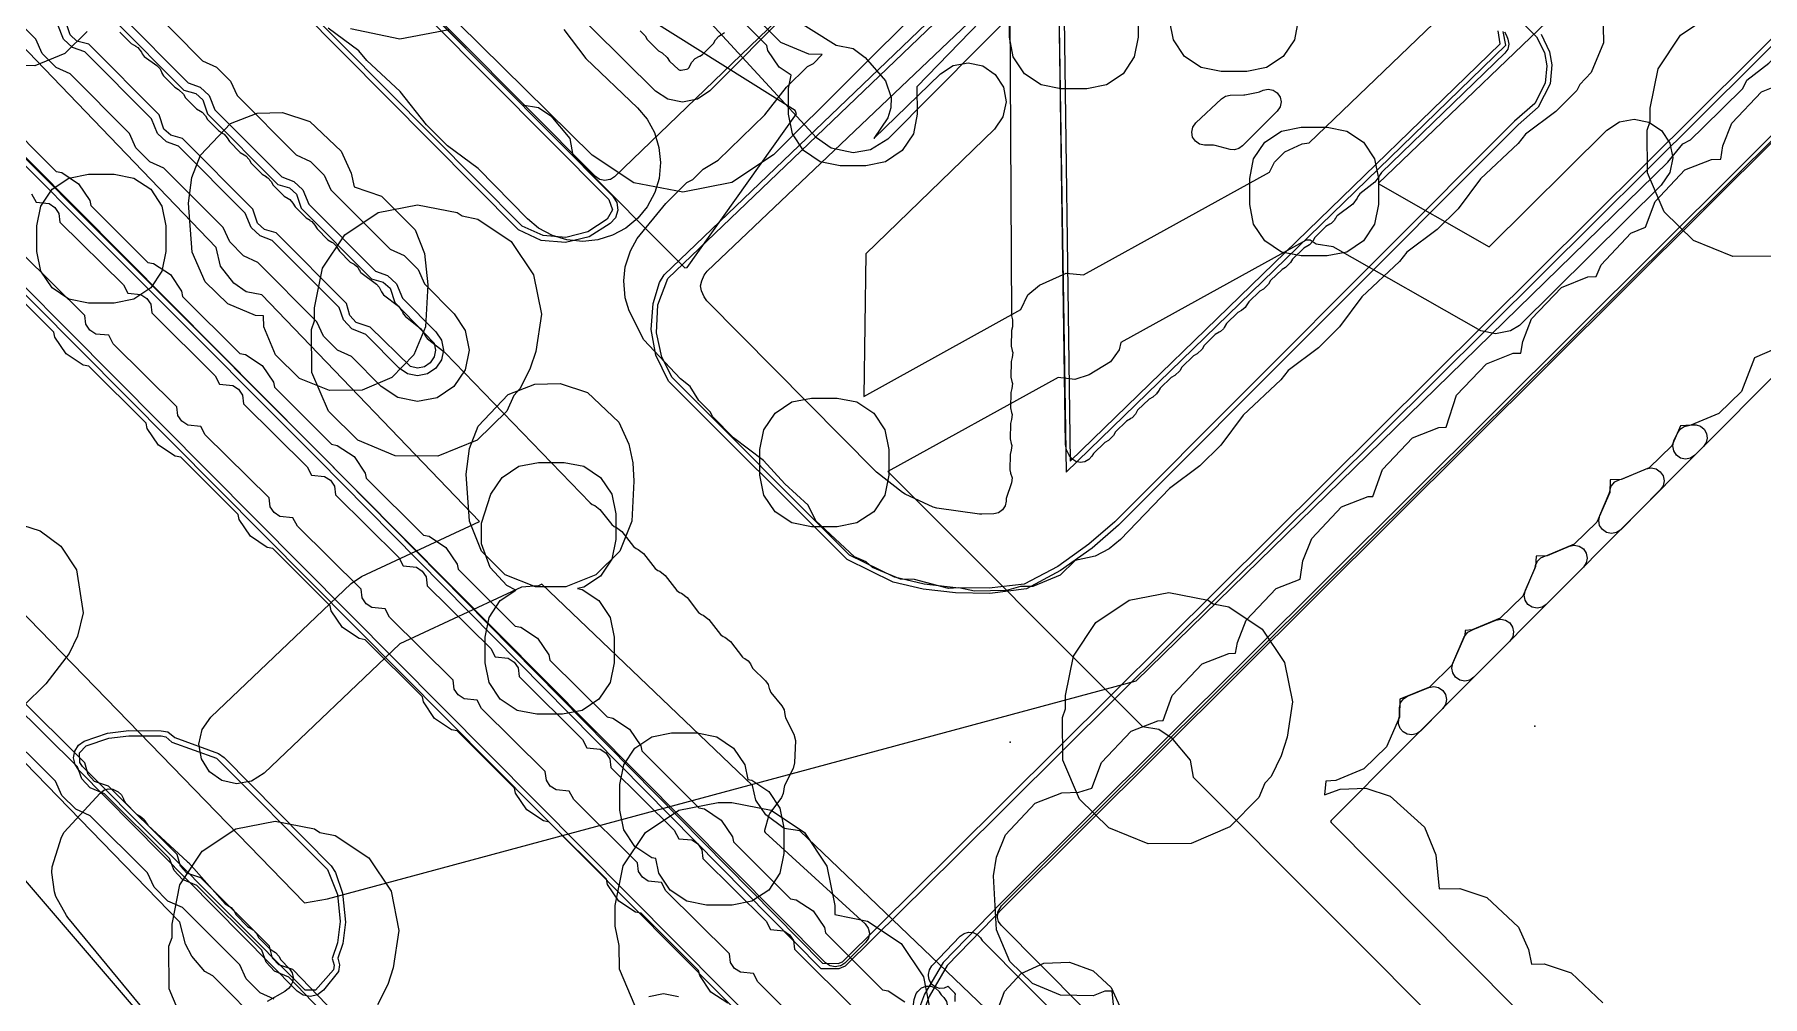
# Model space of a CAD drawing. Header units: metres. Extents: x -2677 to -840, y 169 to 1487.
# Drawn here: x -2381.2 to -2314.2, y 375.9 to 413.3 of the extents above; entities that cross this region are included whole.
import ezdxf

# ---------------------------------------------------------------- set-up
doc = ezdxf.new("R2010")
doc.units = ezdxf.units.M
for name, color, linetype in [('AI_GREENING_ALLOWED_ZONE', 4, 'Continuous'), ('AI_GREENING_EXCLUSIONS', 1, 'Continuous'), ('AI_GREENING_LAWN', 82, 'Continuous'), ('AI_GREENING_REJECTED', 6, 'Continuous')]:
    doc.layers.add(name, color=color, linetype=linetype)

msp = doc.modelspace()

# ---------------------------------------------------------------- linework, layer by layer
at = {"layer": 'AI_GREENING_ALLOWED_ZONE'}
for points in [[(-2335.808, 408.958), (-2336.001, 408.997), (-2336.165, 409.108), (-2336.272, 409.274), (-2336.307, 409.468), (-2336.264, 409.661), (-2336.15, 409.822), (-2335.151, 410.761), (-2334.998, 410.859), (-2334.821, 410.896), (-2334.286, 410.91), (-2334.243, 410.914), (-2333.724, 411.019), (-2333.677, 411.034), (-2333.534, 411.094), (-2333.342, 411.132), (-2333.151, 411.095), (-2332.988, 410.987), (-2332.879, 410.825), (-2332.841, 410.634), (-2332.878, 410.442), (-2332.986, 410.28), (-2334.333, 408.927), (-2334.475, 408.827), (-2334.643, 408.781), (-2334.816, 408.796), (-2335.396, 408.95), (-2335.46, 408.958), (-2335.808, 408.958)], [(-2316.782, 396.922), (-2316.945, 396.813), (-2317.138, 396.775), (-2317.331, 396.814), (-2317.494, 396.925), (-2317.601, 397.09), (-2317.636, 397.284), (-2317.594, 397.476), (-2317.458, 397.784), (-2317.354, 397.937), (-2317.201, 398.041), (-2317.021, 398.082), (-2316.979, 398.084), (-2316.91, 398.099), (-2316.727, 398.106), (-2316.555, 398.046), (-2316.415, 397.929), (-2316.327, 397.768), (-2316.302, 397.587), (-2316.344, 397.41), (-2316.447, 397.259), (-2316.782, 396.922)], [(-2320.067, 395.569), (-2320.028, 395.72), (-2319.888, 395.888), (-2319.69, 395.98), (-2319.594, 396.002), (-2318.67, 396.388), (-2318.479, 396.427), (-2318.287, 396.389), (-2318.125, 396.281), (-2318.016, 396.12), (-2317.977, 395.928), (-2318.015, 395.737), (-2318.123, 395.574), (-2319.658, 394.031), (-2319.821, 393.921), (-2320.014, 393.883), (-2320.206, 393.922), (-2320.369, 394.033), (-2320.476, 394.197), (-2320.512, 394.39), (-2320.471, 394.582), (-2320.102, 395.434), (-2320.072, 395.57), (-2320.067, 395.569)], [(-2322.546, 391.127), (-2322.709, 391.018), (-2322.902, 390.98), (-2323.094, 391.019), (-2323.257, 391.129), (-2323.365, 391.293), (-2323.401, 391.486), (-2323.359, 391.678), (-2322.98, 392.555), (-2322.96, 392.641), (-2322.885, 392.812), (-2322.753, 392.944), (-2322.581, 393.018), (-2322.501, 393.036), (-2321.651, 393.391), (-2321.46, 393.43), (-2321.268, 393.393), (-2321.106, 393.285), (-2320.997, 393.123), (-2320.958, 392.931), (-2320.996, 392.74), (-2321.103, 392.577), (-2322.546, 391.127)], [(-2325.356, 388.302), (-2325.519, 388.193), (-2325.712, 388.155), (-2325.904, 388.194), (-2326.067, 388.304), (-2326.174, 388.469), (-2326.21, 388.662), (-2326.169, 388.854), (-2325.731, 389.866), (-2325.592, 390.051), (-2325.385, 390.154), (-2325.381, 390.155), (-2324.506, 390.521), (-2324.315, 390.56), (-2324.123, 390.522), (-2323.96, 390.414), (-2323.852, 390.253), (-2323.813, 390.061), (-2323.85, 389.87), (-2323.958, 389.707), (-2325.356, 388.302)], [(-2327.432, 386.215), (-2327.583, 386.111), (-2327.76, 386.068), (-2327.942, 386.092), (-2328.102, 386.18), (-2328.221, 386.319), (-2328.281, 386.492), (-2328.275, 386.675), (-2328.248, 386.799), (-2328.24, 387.119), (-2328.199, 387.307), (-2328.089, 387.465), (-2327.928, 387.57), (-2327.106, 387.904), (-2326.915, 387.94), (-2326.725, 387.902), (-2326.564, 387.793), (-2326.456, 387.631), (-2326.418, 387.44), (-2326.456, 387.25), (-2326.564, 387.088), (-2327.432, 386.215)]]:
    msp.add_lwpolyline(points, close=True, dxfattribs=at)
at = {"layer": 'AI_GREENING_EXCLUSIONS'}
for points in [[(-2390.518, 417.128), (-2370.237, 396.8), (-2350.706, 376.994), (-2349.992, 376.995), (-2349.743, 377.1), (-2345.473, 381.324), (-2227.582, 498.511)], [(-2390.376, 417.269), (-2370.095, 396.941), (-2350.635, 377.207), (-2350.025, 377.193), (-2349.865, 377.26), (-2345.613, 381.466), (-2227.723, 498.653)], [(-2367.898, 416.163), (-2358.784, 406.988), (-2358.622, 406.732), (-2358.584, 406.431), (-2358.676, 406.143), (-2358.882, 405.92), (-2359.694, 405.402), (-2360.609, 405.18), (-2361.55, 405.262), (-2362.437, 405.677), (-2428.861, 472.601)], [(-2368.18, 416.163), (-2358.926, 406.847), (-2358.783, 406.45), (-2358.996, 406.084), (-2359.749, 405.594), (-2360.599, 405.38), (-2361.476, 405.448), (-2362.295, 405.818), (-2428.72, 472.743)], [(-2255.872, 467.06), (-2279.541, 443.846), (-2274.304, 438.977), (-2274.143, 438.618), (-2274.293, 438.254), (-2275.226, 437.335), (-2275.386, 437.229), (-2275.762, 437.227), (-2280.946, 442.153), (-2286.442, 436.597), (-2343.708, 379.553), (-2345.954, 377.237), (-2346.684, 375.998), (-2346.913, 375.375), (-2347.017, 374.538), (-2346.981, 373.447), (-2277.101, 302.967), (-2276.8, 302.833), (-2266.928, 293.094), (-2265.708, 294.089), (-2265.549, 294.177), (-2265.191, 294.16), (-2262.147, 291.2)], [(-2255.872, 466.78), (-2279.253, 443.846), (-2274.168, 439.124), (-2274.004, 438.895), (-2273.943, 438.621), (-2273.996, 438.345), (-2274.152, 438.111), (-2275.309, 437.045), (-2275.572, 436.992), (-2275.836, 437.041), (-2280.942, 441.872), (-2286.301, 436.455), (-2343.566, 379.412), (-2345.793, 377.115), (-2346.502, 375.912), (-2346.717, 375.328), (-2346.817, 374.527), (-2346.785, 373.534), (-2276.997, 303.146), (-2276.66, 302.975), (-2266.916, 293.363), (-2265.611, 294.367), (-2265.111, 294.343), (-2262.147, 291.482)], [(-2261.558, 285.669), (-2262.769, 285.7), (-2263.831, 285.912), (-2264.765, 286.236), (-2265.563, 286.633), (-2266.382, 287.18), (-2267.153, 287.864), (-2334.721, 355.817), (-2349.19, 370.53), (-2441.811, 463.835)], [(-2261.585, 285.867), (-2262.731, 285.896), (-2263.766, 286.101), (-2264.676, 286.415), (-2265.474, 286.812), (-2266.27, 287.346), (-2267.011, 288.004), (-2334.58, 355.958), (-2349.047, 370.67), (-2441.671, 463.977)], [(-2403.425, 413.376), (-2402.828, 412.597), (-2370.737, 379.553), (-2369.854, 379.703), (-2338.465, 388.165), (-2317.829, 408.3), (-2317.245, 409.013), (-2316.947, 409.161), (-2316.452, 409.643), (-2314.921, 411.157), (-2314.758, 411.481), (-2313.909, 412.135), (-2294.305, 431.369)], [(-2403.425, 413.376), (-2402.828, 412.597), (-2370.737, 379.553), (-2369.854, 379.703), (-2338.465, 388.165), (-2317.829, 408.3), (-2317.245, 409.013), (-2316.947, 409.161), (-2316.452, 409.643), (-2314.921, 411.157), (-2314.758, 411.481), (-2313.909, 412.135), (-2294.305, 431.369)], [(-2322.747, 413.263), (-2322.421, 412.584), (-2322.329, 412.071), (-2322.395, 411.336), (-2322.858, 410.428), (-2323.638, 409.742), (-2339.144, 394.201), (-2340.175, 393.313), (-2341.394, 392.442), (-2342.726, 391.739), (-2344.147, 391.56), (-2345.48, 391.575), (-2346.73, 391.727), (-2347.889, 391.992), (-2349.676, 392.868), (-2356.608, 399.803), (-2356.608, 399.803), (-2357.11, 400.806), (-2357.288, 401.803), (-2357.214, 402.815), (-2356.96, 403.63), (-2356.776, 403.927), (-2334.895, 424.907)], [(-2323.516, 413.763), (-2322.923, 413.168), (-2322.618, 412.549), (-2322.526, 412.035), (-2322.594, 411.363), (-2322.991, 410.577), (-2323.778, 409.887), (-2339.286, 394.342), (-2340.306, 393.465), (-2341.504, 392.609), (-2342.813, 391.919), (-2344.166, 391.759), (-2345.457, 391.774), (-2346.686, 391.922), (-2347.844, 392.187), (-2349.586, 393.046), (-2356.466, 399.943), (-2356.466, 399.943), (-2356.874, 400.726), (-2357.079, 401.669), (-2357.023, 402.756), (-2356.638, 403.783), (-2334.757, 424.762)], [(-2345.539, 420.587), (-2355.011, 411.066), (-2355.495, 410.743), (-2356.065, 410.629), (-2356.635, 410.74), (-2357.121, 411.06), (-2364.528, 418.401)], [(-2371.626, 419.884), (-2362.288, 410.52), (-2361.661, 410.416), (-2361.175, 410.09), (-2360.444, 409.219), (-2360.329, 408.557), (-2355.977, 404.193), (-2355.896, 404.213), (-2351.644, 410.179), (-2351.698, 410.297), (-2359.155, 414.984)], [(-2357.415, 417.434), (-2350.102, 412.836), (-2349.449, 412.708), (-2348.978, 412.361), (-2348.187, 411.455), (-2347.966, 410.813), (-2347.98, 410.409), (-2348.101, 410.022), (-2348.645, 409.217), (-2346.057, 411.733), (-2345.566, 412.051), (-2344.99, 412.158), (-2344.418, 412.035), (-2343.936, 411.703), (-2343.618, 411.212), (-2343.512, 410.637), (-2343.634, 410.064), (-2343.966, 409.582), (-2348.952, 404.734), (-2349.029, 399.206), (-2342.935, 402.578), (-2342.662, 403.151), (-2342.215, 403.529), (-2341.176, 403.992), (-2340.508, 403.92), (-2333.291, 407.913), (-2333.098, 408.293), (-2332.693, 408.699), (-2332.018, 409.015), (-2331.754, 409.048), (-2322.742, 417.702)], [(-2341.504, 416.855), (-2341.174, 396.259), (-2324.12, 412.836), (-2324.221, 413.371)], [(-2341.302, 416.766), (-2341.029, 396.687), (-2324.342, 412.897), (-2324.42, 413.396)], [(-2340.917, 416.443), (-2348.102, 409.19), (-2348.768, 408.783), (-2349.449, 408.66), (-2350.298, 408.845), (-2350.866, 409.239), (-2355.583, 414.35)], [(-2376.994, 414.545), (-2374.699, 412.236), (-2374.152, 411.987), (-2373.612, 411.447), (-2373.357, 410.887), (-2371.061, 408.578), (-2370.514, 408.329), (-2369.974, 407.788), (-2369.719, 407.228), (-2367.423, 404.919), (-2366.877, 404.67), (-2366.336, 404.13), (-2366.082, 403.57), (-2364.934, 402.416), (-2364.503, 401.765), (-2364.353, 401), (-2364.507, 400.235), (-2364.943, 399.587), (-2365.593, 399.155), (-2366.358, 399.005), (-2367.123, 399.16), (-2367.771, 399.595), (-2368.92, 400.751), (-2369.466, 401), (-2370.007, 401.54), (-2370.261, 402.1), (-2372.557, 404.409), (-2373.104, 404.658), (-2373.644, 405.199), (-2373.899, 405.759), (-2376.195, 408.068), (-2376.742, 408.317), (-2377.282, 408.857), (-2377.536, 409.417), (-2379.833, 411.728), (-2380.379, 411.976), (-2380.919, 412.517), (-2381.174, 413.078), (-2383.469, 415.389)], [(-2342.845, 415.489), (-2346.97, 411.216), (-2346.958, 410.16), (-2347.111, 409.395), (-2347.544, 408.746), (-2348.193, 408.312), (-2348.958, 408.16), (-2349.958, 408.16), (-2350.724, 408.312), (-2351.373, 408.746), (-2351.806, 409.395), (-2351.958, 410.16), (-2351.958, 411.16), (-2351.857, 411.672), (-2352.324, 411.984), (-2352.757, 412.633), (-2352.797, 412.832), (-2354.892, 414.942)], [(-2320.675, 415.528), (-2329.071, 407.466), (-2324.758, 405.005), (-2320.198, 409.536), (-2319.71, 409.859), (-2319.136, 409.972), (-2318.562, 409.856), (-2318.077, 409.529), (-2317.753, 409.041), (-2317.641, 408.467), (-2317.757, 407.893), (-2318.084, 407.407), (-2323.591, 401.952), (-2323.941, 401.749), (-2324.515, 401.637), (-2325.089, 401.753), (-2330.821, 405.011), (-2331.479, 405.111), (-2331.711, 405.268), (-2331.87, 405.271), (-2339.054, 401.296), (-2339.121, 401.015), (-2339.464, 400.541), (-2340.283, 400.037), (-2340.841, 399.859), (-2341.496, 399.945), (-2348.097, 396.293), (-2338.212, 386.39), (-2337.585, 386.285), (-2337.099, 385.96), (-2336.368, 385.089), (-2336.252, 384.426), (-2325.896, 374.05)], [(-2344.311, 375.446), (-2351.514, 382.336), (-2352.124, 382.43), (-2352.841, 382.958), (-2353.23, 383.526), (-2353.357, 384.098), (-2361.534, 391.92), (-2361.659, 391.849), (-2362.323, 391.803), (-2367.037, 389.597), (-2372.309, 384.583), (-2372.804, 384.271), (-2373.38, 384.171), (-2373.951, 384.299), (-2374.43, 384.637), (-2374.743, 385.131), (-2374.842, 385.708), (-2374.714, 386.279), (-2374.377, 386.757), (-2368.928, 391.939), (-2368.53, 392.211), (-2363.949, 394.354), (-2372.401, 403.145), (-2373.006, 403.264), (-2373.487, 403.599), (-2374.006, 404.267), (-2374.169, 404.983), (-2383.697, 414.895)], [(-2346.648, 414.45), (-2352.542, 408.585), (-2354.155, 407.51), (-2356.055, 407.129), (-2357.958, 407.499), (-2359.576, 408.566), (-2364.766, 413.675)], [(-2377.854, 413.989), (-2375.262, 411.382), (-2374.79, 411.212), (-2374.441, 410.888), (-2374.217, 410.331), (-2371.624, 407.724), (-2371.153, 407.553), (-2370.803, 407.229), (-2370.579, 406.672), (-2367.987, 404.065), (-2367.515, 403.894), (-2367.166, 403.571), (-2366.941, 403.013), (-2365.643, 401.711), (-2365.428, 401.385), (-2365.353, 401.003), (-2365.43, 400.62), (-2365.648, 400.296), (-2365.973, 400.08), (-2366.356, 400.005), (-2366.738, 400.083), (-2367.062, 400.3), (-2368.356, 401.605), (-2368.907, 401.829), (-2369.231, 402.178), (-2369.402, 402.656), (-2371.994, 405.263), (-2372.465, 405.434), (-2372.815, 405.758), (-2373.039, 406.315), (-2375.632, 408.922), (-2376.103, 409.093), (-2376.453, 409.416), (-2376.677, 409.974), (-2379.269, 412.581), (-2379.74, 412.752), (-2380.09, 413.076), (-2380.314, 413.634)], [(-2378.148, 413.832), (-2375.42, 411.088), (-2374.958, 410.963), (-2374.69, 410.72), (-2374.511, 410.174), (-2371.782, 407.43), (-2371.32, 407.304), (-2371.052, 407.062), (-2370.873, 406.515), (-2368.145, 403.771), (-2367.683, 403.646), (-2367.414, 403.403), (-2367.235, 402.856), (-2365.705, 401.271), (-2365.653, 401.003), (-2365.707, 400.736), (-2365.859, 400.509), (-2366.087, 400.358), (-2366.355, 400.305), (-2366.622, 400.36), (-2368.198, 401.899), (-2368.74, 402.078), (-2368.982, 402.346), (-2369.108, 402.813), (-2371.836, 405.557), (-2372.298, 405.683), (-2372.566, 405.925), (-2372.745, 406.472), (-2375.474, 409.216), (-2375.935, 409.341), (-2376.204, 409.584), (-2376.383, 410.131), (-2379.111, 412.875), (-2379.573, 413.001), (-2379.841, 413.243), (-2380.02, 413.79)], [(-2320.346, 414.181), (-2320.332, 412.925), (-2320.799, 411.774), (-2321.243, 411.312), (-2321.362, 411.076), (-2322.172, 410.266), (-2323.35, 409.39), (-2323.644, 409.026), (-2325.094, 407.652), (-2325.967, 406.489), (-2326.777, 405.679), (-2327.955, 404.803), (-2328.249, 404.439), (-2329.7, 403.065), (-2330.572, 401.902), (-2331.383, 401.092), (-2332.561, 400.216), (-2332.855, 399.852), (-2334.305, 398.478), (-2335.177, 397.315), (-2335.988, 396.505), (-2337.166, 395.629), (-2339.075, 393.655), (-2339.515, 393.293), (-2340.05, 393.007), (-2340.832, 392.836), (-2341.413, 392.267), (-2342.473, 391.83), (-2342.955, 391.826), (-2343.494, 391.674), (-2344.738, 391.646), (-2345.343, 391.77), (-2345.744, 391.749), (-2347.063, 392.095), (-2347.609, 392.108), (-2348.692, 392.562), (-2348.937, 392.789), (-2349.389, 392.977), (-2350.898, 394.372), (-2351.192, 394.979), (-2352.098, 395.815), (-2352.924, 396.722), (-2354.087, 397.599), (-2354.897, 398.409), (-2355.002, 398.611), (-2355.432, 399.041), (-2355.773, 399.59), (-2356.144, 399.888), (-2357.568, 401.395), (-2358.144, 402.525), (-2358.144, 402.525), (-2358.293, 403.036), (-2358.352, 403.69), (-2358.29, 404.238), (-2358.095, 404.853), (-2357.828, 405.335), (-2356.716, 406.696), (-2355.905, 407.507), (-2355.671, 407.625), (-2355.264, 408.032), (-2354.686, 408.381), (-2352.872, 410.133), (-2352.032, 411.203), (-2351.221, 412.013), (-2350.987, 412.132), (-2350.647, 412.471), (-2351.173, 412.491), (-2352.256, 412.944), (-2353.2, 413.887)], [(-2338.383, 414.147), (-2338.383, 413.147), (-2338.535, 412.382), (-2338.969, 411.733), (-2339.617, 411.299), (-2340.383, 411.147), (-2341.383, 411.147), (-2342.148, 411.299), (-2342.797, 411.733), (-2343.231, 412.382), (-2343.383, 413.147), (-2343.383, 414.147)], [(-2312.18, 413.837), (-2310.883, 412.97), (-2310.016, 411.672), (-2309.711, 410.141), (-2309.918, 408.771), (-2310.145, 408.046), (-2310.537, 407.256), (-2310.786, 406.988), (-2311.015, 406.439), (-2312.139, 405.295), (-2313.647, 404.648), (-2315.308, 404.632), (-2316.83, 405.252), (-2317.974, 406.376), (-2318.621, 407.884), (-2318.637, 409.545), (-2318.513, 409.881), (-2318.513, 410.394), (-2318.209, 411.925), (-2317.342, 413.223), (-2316.044, 414.09)], [(-2379.172, 413.366), (-2380.049, 412.511), (-2381.214, 412.041), (-2382.483, 412.058), (-2383.634, 412.556), (-2384.444, 413.366)], [(-2360.679, 413.454), (-2359.817, 412.317), (-2357.82, 410.413), (-2357.447, 409.968), (-2357.163, 409.444), (-2356.985, 408.872), (-2356.923, 408.287), (-2356.982, 407.669), (-2357.147, 407.119), (-2357.439, 406.57), (-2357.799, 406.128), (-2358.27, 405.739), (-2358.785, 405.461), (-2359.354, 405.285), (-2359.945, 405.223), (-2360.557, 405.282), (-2361.114, 405.45), (-2361.656, 405.739), (-2362.091, 406.094), (-2364.002, 408.053), (-2365.197, 408.936), (-2366.008, 409.746), (-2367.027, 411.039), (-2368.325, 412.247), (-2368.628, 412.62), (-2369.824, 413.502)], [(-2365.123, 413.44), (-2367.043, 413.076), (-2368.955, 413.475)], [(-2339.259, 374.679), (-2339.391, 376.116), (-2339.679, 376.116), (-2340.137, 375.942), (-2341.406, 375.959), (-2342.49, 376.412), (-2343.367, 377.267), (-2343.882, 378.499), (-2343.997, 380.589), (-2343.88, 381.316), (-2343.541, 382.191), (-2342.381, 383.413), (-2341.351, 383.82), (-2340.695, 383.838), (-2340.178, 383.997), (-2339.813, 384.988), (-2338.653, 386.21), (-2337.623, 386.617), (-2337.623, 386.617), (-2337.422, 386.623), (-2337.061, 387.597), (-2335.901, 388.819), (-2334.871, 389.226), (-2334.607, 389.233), (-2334.532, 389.649), (-2334.193, 390.524), (-2333.033, 391.746), (-2332.105, 392.115), (-2331.991, 392.817), (-2331.652, 393.692), (-2330.491, 394.914), (-2329.462, 395.321), (-2329.282, 395.326), (-2328.906, 396.371), (-2327.745, 397.593), (-2326.715, 398), (-2326.436, 398.007), (-2326.028, 399.251), (-2324.867, 400.472), (-2323.837, 400.88), (-2323.54, 400.888), (-2323.46, 401.341), (-2323.121, 402.217), (-2321.96, 403.438), (-2320.93, 403.846), (-2320.611, 403.854), (-2320.421, 404.318), (-2319.26, 405.54), (-2318.69, 405.774), (-2318.323, 406.774), (-2317.163, 407.996), (-2316.133, 408.403), (-2315.778, 408.413), (-2315.689, 408.936), (-2315.35, 409.811), (-2314.189, 411.033), (-2313.159, 411.44)], [(-2372.269, 374.671), (-2374.294, 376.713), (-2374.615, 376.881), (-2375.115, 377.481), (-2375.362, 377.937), (-2375.58, 378.799), (-2405.656, 409.767)], [(-2372.269, 374.671), (-2374.294, 376.713), (-2374.615, 376.881), (-2375.115, 377.481), (-2375.362, 377.937), (-2375.58, 378.799), (-2405.656, 409.767)], [(-2382.598, 410.144), (-2380.384, 407.934), (-2380.163, 407.891), (-2379.512, 407.461), (-2379.075, 406.814), (-2379.034, 406.615), (-2376.82, 404.405), (-2376.599, 404.363), (-2375.948, 403.932), (-2375.511, 403.285), (-2375.471, 403.087), (-2373.256, 400.877), (-2373.035, 400.834), (-2372.384, 400.403), (-2371.947, 399.757), (-2371.907, 399.558), (-2369.693, 397.348), (-2369.471, 397.305), (-2368.82, 396.875), (-2368.384, 396.228), (-2368.343, 396.029), (-2366.129, 393.819), (-2365.908, 393.776), (-2365.257, 393.346), (-2364.82, 392.699), (-2364.779, 392.5), (-2362.565, 390.29), (-2362.344, 390.247), (-2361.693, 389.817), (-2361.256, 389.17), (-2361.216, 388.971), (-2359.001, 386.761), (-2358.78, 386.719), (-2358.129, 386.288), (-2357.693, 385.642), (-2357.652, 385.443), (-2355.438, 383.233), (-2355.217, 383.19), (-2354.566, 382.759), (-2354.129, 382.113), (-2354.088, 381.914), (-2351.874, 379.704), (-2351.653, 379.661), (-2351.002, 379.231), (-2350.565, 378.584), (-2350.525, 378.385), (-2348.31, 376.175), (-2348.089, 376.132), (-2347.438, 375.702)], [(-2381.334, 407.063), (-2381.161, 406.739), (-2380.654, 406.688), (-2380.426, 406.537), (-2380.273, 406.311), (-2380.233, 405.972), (-2377.77, 403.534), (-2377.597, 403.21), (-2377.09, 403.159), (-2376.863, 403.008), (-2376.71, 402.782), (-2376.669, 402.444), (-2374.207, 400.006), (-2374.034, 399.681), (-2373.527, 399.63), (-2373.299, 399.48), (-2373.146, 399.253), (-2373.105, 398.915), (-2370.643, 396.477), (-2370.47, 396.152), (-2369.963, 396.101), (-2369.735, 395.951), (-2369.582, 395.725), (-2369.541, 395.386), (-2367.079, 392.948), (-2366.906, 392.623), (-2366.399, 392.573), (-2366.171, 392.422), (-2366.019, 392.196), (-2365.978, 391.857), (-2363.515, 389.419), (-2363.343, 389.095), (-2362.836, 389.044), (-2362.608, 388.893), (-2362.455, 388.667), (-2362.414, 388.329), (-2359.952, 385.89), (-2359.779, 385.566), (-2359.272, 385.515), (-2359.044, 385.365), (-2358.891, 385.138), (-2358.85, 384.8), (-2356.388, 382.362), (-2356.215, 382.037), (-2355.708, 381.986), (-2355.48, 381.836), (-2355.327, 381.609), (-2355.287, 381.271), (-2352.824, 378.833), (-2352.651, 378.508), (-2352.144, 378.458), (-2351.917, 378.307), (-2351.764, 378.081), (-2351.723, 377.742), (-2349.261, 375.304)], [(-2350.671, 374.027), (-2353.144, 376.475), (-2353.317, 376.8), (-2353.824, 376.851), (-2354.052, 377.001), (-2354.205, 377.228), (-2354.245, 377.566), (-2356.719, 380.015), (-2356.891, 380.339), (-2357.398, 380.39), (-2357.626, 380.541), (-2357.779, 380.767), (-2357.82, 381.106), (-2360.293, 383.554), (-2360.466, 383.879), (-2360.973, 383.93), (-2361.201, 384.08), (-2361.354, 384.307), (-2361.395, 384.645), (-2363.868, 387.094), (-2364.04, 387.418), (-2364.547, 387.469), (-2364.775, 387.62), (-2364.928, 387.846), (-2364.969, 388.185), (-2367.442, 390.634), (-2367.615, 390.958), (-2368.122, 391.009), (-2368.35, 391.159), (-2368.503, 391.386), (-2368.544, 391.724), (-2371.017, 394.173), (-2371.19, 394.497), (-2371.697, 394.548), (-2371.924, 394.699), (-2372.077, 394.925), (-2372.118, 395.264), (-2374.591, 397.713), (-2374.764, 398.037), (-2375.271, 398.088), (-2375.499, 398.238), (-2375.652, 398.465), (-2375.693, 398.803), (-2378.166, 401.252), (-2378.339, 401.577), (-2378.846, 401.627), (-2379.074, 401.778), (-2379.226, 402.004), (-2379.267, 402.343), (-2381.74, 404.792)], [(-2354.315, 375.647), (-2354.966, 376.078), (-2355.403, 376.724), (-2355.444, 376.923), (-2357.669, 379.144), (-2357.89, 379.187), (-2358.541, 379.617), (-2358.978, 380.264), (-2359.018, 380.463), (-2361.243, 382.683), (-2361.464, 382.726), (-2362.115, 383.157), (-2362.552, 383.803), (-2362.593, 384.002), (-2364.818, 386.223), (-2365.039, 386.266), (-2365.69, 386.696), (-2366.127, 387.343), (-2366.167, 387.542), (-2368.392, 389.762), (-2368.614, 389.805), (-2369.265, 390.236), (-2369.701, 390.882), (-2369.742, 391.081), (-2371.967, 393.302), (-2372.188, 393.345), (-2372.839, 393.775), (-2373.276, 394.422), (-2373.316, 394.621), (-2375.542, 396.841), (-2375.763, 396.884), (-2376.414, 397.315), (-2376.85, 397.961), (-2376.891, 398.16), (-2379.116, 400.381), (-2379.337, 400.424), (-2379.988, 400.854), (-2380.425, 401.501), (-2380.466, 401.7), (-2382.691, 403.92)], [(-2313.688, 401.04), (-2314.46, 400.7), (-2314.974, 399.394), (-2315.852, 398.539), (-2316.935, 398.086), (-2317.333, 398.069), (-2317.675, 397.293), (-2318.552, 396.438), (-2319.635, 395.984), (-2320.067, 395.968), (-2320.083, 395.477), (-2320.582, 394.327), (-2321.459, 393.472), (-2322.542, 393.018), (-2322.945, 393.002), (-2322.961, 392.597), (-2323.46, 391.447), (-2324.337, 390.592), (-2325.42, 390.139), (-2325.691, 390.122), (-2325.708, 389.919), (-2326.206, 388.769), (-2327.083, 387.913), (-2328.232, 387.447), (-2328.249, 386.751), (-2328.747, 385.6), (-2329.624, 384.745), (-2330.708, 384.292), (-2331.1, 384.275), (-2331.153, 383.737), (-2330.546, 383.965), (-2329.552, 383.992), (-2328.603, 383.692), (-2327.278, 382.481), (-2326.831, 381.406), (-2326.703, 380.086), (-2325.902, 380.108), (-2324.852, 379.756), (-2323.628, 378.597), (-2323.242, 377.741), (-2323.115, 377.168), (-2322.629, 377.181), (-2321.579, 376.829), (-2320.355, 375.67)], [(-2383.037, 394.633), (-2380.996, 393.987), (-2380.196, 393.395), (-2379.586, 392.472), (-2379.334, 390.805), (-2379.558, 389.894), (-2379.878, 389.231), (-2380.775, 388.053), (-2381.652, 387.198)], [(-2368.593, 374.259), (-2371.193, 376.958), (-2371.734, 377.137), (-2371.977, 377.405), (-2372.102, 377.867), (-2374.767, 380.517), (-2375.314, 380.696), (-2375.557, 380.965), (-2375.682, 381.427), (-2378.347, 384.077), (-2378.894, 384.256), (-2379.136, 384.524), (-2379.262, 384.986), (-2381.927, 387.636)], [(-2368.887, 374.105), (-2371.352, 376.664), (-2371.902, 376.888), (-2372.226, 377.238), (-2372.397, 377.709), (-2374.924, 380.223), (-2375.482, 380.448), (-2375.805, 380.797), (-2375.976, 381.269), (-2378.504, 383.783), (-2379.061, 384.007), (-2379.385, 384.357), (-2379.556, 384.828), (-2382.083, 387.342)], [(-2371.921, 375.813), (-2372.461, 376.059), (-2373.001, 376.599), (-2373.25, 377.146), (-2375.481, 379.364), (-2376.041, 379.618), (-2376.581, 380.159), (-2376.83, 380.705), (-2379.06, 382.923), (-2379.62, 383.178), (-2380.161, 383.718), (-2380.41, 384.265), (-2382.64, 386.483)], [(-2314.204, 301.5), (-2354.171, 348.51), (-2372.968, 370.391), (-2373.122, 370.665), (-2373.592, 371.118), (-2373.728, 371.359), (-2373.945, 371.529), (-2385.09, 384.503)], [(-2357.912, 375.531), (-2358.516, 376.976), (-2358.532, 377.896), (-2358.681, 378.646), (-2358.681, 379.448), (-2358.377, 380.979), (-2358.377, 380.979), (-2357.509, 382.276), (-2356.212, 383.144), (-2354.681, 383.448), (-2354.159, 383.443), (-2352.628, 383.139), (-2351.331, 382.271), (-2350.463, 380.974), (-2350.159, 379.443), (-2350.159, 379.09), (-2348.887, 378.838), (-2347.59, 377.97), (-2346.722, 376.673), (-2346.418, 375.142)], [(-2375.385, 374.765), (-2375.989, 376.21), (-2376.005, 377.871), (-2375.881, 378.207), (-2375.881, 378.72), (-2375.577, 380.251), (-2374.709, 381.548), (-2373.412, 382.416), (-2371.881, 382.72), (-2370.35, 382.416), (-2370.151, 382.282), (-2370.151, 382.282), (-2369.548, 382.163), (-2368.251, 381.295), (-2367.383, 379.998), (-2367.079, 378.467), (-2367.3, 377.026), (-2367.512, 376.371), (-2367.905, 375.581)], [(-2357.376, 375.911), (-2356.802, 376.025), (-2356.228, 375.911)]]:
    msp.add_lwpolyline(points, dxfattribs=at)
for points in [[(-2333.406, 411.968), (-2334.171, 411.816), (-2335.171, 411.816), (-2335.936, 411.968), (-2336.585, 412.401), (-2337.019, 413.05), (-2337.171, 413.816), (-2337.171, 414.816), (-2337.019, 415.581), (-2336.585, 416.23), (-2335.936, 416.663), (-2335.171, 416.816), (-2334.171, 416.816), (-2333.406, 416.663), (-2332.757, 416.23), (-2332.323, 415.581), (-2332.171, 414.816), (-2332.171, 413.816), (-2332.323, 413.05), (-2332.757, 412.401), (-2333.406, 411.968)], [(-2368.929, 407.865), (-2368.81, 407.334), (-2367.758, 406.982), (-2366.448, 405.677), (-2366.087, 404.748), (-2365.954, 403.531), (-2366.048, 401.905), (-2366.501, 400.821), (-2367.356, 399.944), (-2368.507, 399.446), (-2369.776, 399.429), (-2370.941, 399.899), (-2371.863, 400.821), (-2372.316, 401.905), (-2372.333, 402.327), (-2372.638, 402.344), (-2373.722, 402.797), (-2374.599, 403.652), (-2375.097, 404.803), (-2375.242, 406.703), (-2375.112, 407.701), (-2374.773, 408.576), (-2373.613, 409.798), (-2372.583, 410.205), (-2371.589, 410.232), (-2370.539, 409.88), (-2369.315, 408.721), (-2368.929, 407.865)], [(-2329.643, 405.244), (-2330.292, 404.81), (-2331.057, 404.658), (-2332.057, 404.658), (-2332.823, 404.81), (-2333.471, 405.244), (-2333.905, 405.893), (-2334.057, 406.658), (-2334.057, 407.658), (-2333.905, 408.423), (-2333.471, 409.072), (-2332.823, 409.506), (-2332.057, 409.658), (-2331.057, 409.658), (-2330.292, 409.506), (-2329.643, 409.072), (-2329.209, 408.423), (-2329.057, 407.658), (-2329.057, 406.658), (-2329.209, 405.893), (-2329.643, 405.244)], [(-2376.711, 403.417), (-2377.36, 402.983), (-2378.125, 402.831), (-2379.125, 402.831), (-2379.89, 402.983), (-2380.539, 403.417), (-2380.973, 404.066), (-2381.125, 404.831), (-2381.125, 405.831), (-2380.973, 406.596), (-2380.539, 407.245), (-2379.89, 407.679), (-2379.125, 407.831), (-2378.125, 407.831), (-2377.36, 407.679), (-2376.711, 407.245), (-2376.277, 406.596), (-2376.125, 405.831), (-2376.125, 404.831), (-2376.277, 404.066), (-2376.711, 403.417)], [(-2364.62, 406.209), (-2364.017, 406.089), (-2362.719, 405.222), (-2361.852, 403.924), (-2361.548, 402.393), (-2361.769, 400.952), (-2361.981, 400.298), (-2362.373, 399.508), (-2362.622, 399.24), (-2362.895, 398.628), (-2364.039, 397.505), (-2365.561, 396.885), (-2367.222, 396.9), (-2368.667, 397.505), (-2369.811, 398.628), (-2370.458, 400.136), (-2370.474, 401.797), (-2370.35, 402.133), (-2370.35, 402.646), (-2370.045, 404.177), (-2369.178, 405.475), (-2367.88, 406.342), (-2366.35, 406.646), (-2364.819, 406.342), (-2364.62, 406.209)], [(-2358.154, 397.345), (-2357.999, 396.626), (-2357.96, 395.909), (-2358.037, 394.364), (-2358.507, 393.199), (-2359.429, 392.277), (-2360.594, 391.807), (-2361.782, 391.807), (-2362.947, 392.277), (-2363.869, 393.199), (-2364.339, 394.364), (-2364.467, 396.183), (-2364.337, 397.181), (-2363.998, 398.056), (-2362.838, 399.278), (-2361.808, 399.685), (-2360.814, 399.712), (-2359.764, 399.36), (-2358.54, 398.201), (-2358.154, 397.345)], [(-2348.651, 394.728), (-2349.3, 394.294), (-2350.065, 394.142), (-2351.065, 394.142), (-2351.83, 394.294), (-2352.479, 394.728), (-2352.913, 395.377), (-2353.065, 396.142), (-2353.065, 397.142), (-2352.913, 397.907), (-2352.479, 398.556), (-2351.83, 398.99), (-2351.065, 399.142), (-2350.065, 399.142), (-2349.3, 398.99), (-2348.651, 398.556), (-2348.217, 397.907), (-2348.065, 397.142), (-2348.065, 396.142), (-2348.217, 395.377), (-2348.651, 394.728)], [(-2360.661, 396.646), (-2359.896, 396.494), (-2359.247, 396.06), (-2358.813, 395.411), (-2358.661, 394.646), (-2358.661, 393.646), (-2358.813, 392.881), (-2359.247, 392.232), (-2359.896, 391.798), (-2360.143, 391.747), (-2359.964, 391.712), (-2359.315, 391.278), (-2358.881, 390.629), (-2358.729, 389.864), (-2358.729, 388.864), (-2358.881, 388.099), (-2359.315, 387.45), (-2359.964, 387.016), (-2360.729, 386.864), (-2361.729, 386.864), (-2362.494, 387.016), (-2363.143, 387.45), (-2363.577, 388.099), (-2363.729, 388.864), (-2363.729, 389.864), (-2363.577, 390.629), (-2363.143, 391.278), (-2362.537, 391.684), (-2362.888, 391.871), (-2363.535, 392.57), (-2363.876, 393.487), (-2363.876, 394.279), (-2363.509, 395.411), (-2363.075, 396.06), (-2362.426, 396.494), (-2361.661, 396.646), (-2360.661, 396.646)], [(-2335.671, 391.292), (-2335.472, 391.158), (-2334.869, 391.039), (-2333.571, 390.171), (-2332.704, 388.874), (-2332.4, 387.343), (-2332.607, 385.972), (-2332.833, 385.247), (-2333.225, 384.457), (-2333.474, 384.19), (-2333.704, 383.641), (-2334.827, 382.497), (-2336.335, 381.85), (-2337.996, 381.834), (-2339.519, 382.454), (-2340.663, 383.577), (-2341.31, 385.086), (-2341.325, 386.747), (-2341.202, 387.083), (-2341.202, 387.596), (-2340.897, 389.127), (-2340.03, 390.424), (-2338.732, 391.292), (-2337.202, 391.596), (-2335.671, 391.292)], [(-2370.512, 375.917), (-2370.791, 375.967), (-2371.028, 376.124), (-2379.5, 384.692), (-2379.648, 384.914), (-2379.702, 385.176), (-2379.654, 385.438), (-2379.512, 385.664), (-2379.295, 385.82), (-2378.386, 386.133), (-2377.558, 386.231), (-2376.306, 386.228), (-2376.05, 386.179), (-2375.773, 385.962), (-2374.08, 385.344), (-2373.853, 385.191), (-2369.701, 380.988), (-2369.536, 380.721), (-2369.267, 379.928), (-2369.153, 378.794), (-2369.257, 377.974), (-2369.447, 377.404), (-2369.384, 377.138), (-2369.426, 376.879), (-2370.007, 376.152), (-2370.235, 375.982), (-2370.512, 375.917)], [(-2379.358, 384.833), (-2379.463, 384.991), (-2379.468, 385.366), (-2379.211, 385.638), (-2378.332, 385.941), (-2377.558, 386.031), (-2376.306, 386.028), (-2376.124, 385.993), (-2375.889, 385.789), (-2374.157, 385.16), (-2369.843, 380.847), (-2369.457, 379.864), (-2369.352, 378.819), (-2369.455, 377.999), (-2369.669, 377.381), (-2369.584, 377.133), (-2369.614, 376.948), (-2370.319, 376.163), (-2370.717, 376.153), (-2379.358, 384.833)], [(-2353.653, 384.908), (-2353.54, 384.34), (-2353.374, 384.307), (-2352.725, 383.873), (-2352.291, 383.224), (-2352.139, 382.459), (-2352.139, 381.459), (-2352.291, 380.693), (-2352.725, 380.045), (-2353.374, 379.611), (-2354.139, 379.459), (-2355.139, 379.459), (-2355.905, 379.611), (-2356.553, 380.045), (-2356.987, 380.693), (-2357.1, 381.262), (-2357.266, 381.295), (-2357.915, 381.729), (-2358.349, 382.378), (-2358.501, 383.143), (-2358.501, 384.143), (-2358.349, 384.908), (-2357.915, 385.557), (-2357.266, 385.991), (-2356.501, 386.143), (-2355.501, 386.143), (-2354.736, 385.991), (-2354.087, 385.557), (-2353.653, 384.908)], [(-2338.991, 374.39), (-2339.332, 373.473), (-2339.979, 372.774), (-2340.861, 372.365), (-2341.847, 372.326), (-2342.764, 372.667), (-2343.463, 373.314), (-2343.872, 374.196), (-2343.911, 375.182), (-2343.57, 376.099), (-2342.923, 376.798), (-2342.041, 377.207), (-2341.055, 377.246), (-2340.138, 376.905), (-2339.439, 376.258), (-2339.03, 375.376), (-2338.991, 374.39)]]:
    msp.add_lwpolyline(points, close=True, dxfattribs=at)
at = {"layer": 'AI_GREENING_LAWN'}
for points in [[(-2377.904, 413.349), (-2377.467, 412.905), (-2377.294, 412.805), (-2377.298, 412.798), (-2377.206, 412.75), (-2377.072, 412.571), (-2377.043, 412.505), (-2376.962, 412.406), (-2376.468, 412.048), (-2376.347, 411.923), (-2376.276, 411.764), (-2376.274, 411.757), (-2376.21, 411.643), (-2375.768, 411.203), (-2375.628, 411.124), (-2375.438, 410.935), (-2375.359, 410.796), (-2374.935, 410.371), (-2374.778, 410.278), (-2374.781, 410.272), (-2374.713, 410.237), (-2374.59, 410.092), (-2374.509, 409.948), (-2374.084, 409.524), (-2373.928, 409.43), (-2373.931, 409.425), (-2373.863, 409.389), (-2373.74, 409.244), (-2373.658, 409.101), (-2373.234, 408.676), (-2373.077, 408.583), (-2373.08, 408.577), (-2373.012, 408.541), (-2372.889, 408.397), (-2372.808, 408.253), (-2372.383, 407.829), (-2372.226, 407.735), (-2372.23, 407.729), (-2372.162, 407.694), (-2372.038, 407.549), (-2371.957, 407.405), (-2371.533, 406.981), (-2371.376, 406.887), (-2371.379, 406.882), (-2371.311, 406.846), (-2371.188, 406.702), (-2371.106, 406.558), (-2370.682, 406.133), (-2370.525, 406.04), (-2370.529, 406.034), (-2370.461, 405.999), (-2370.337, 405.854), (-2370.256, 405.71), (-2369.832, 405.286), (-2369.675, 405.192), (-2369.676, 405.19), (-2369.626, 405.166), (-2369.51, 405.05), (-2369.486, 405), (-2369.483, 405.002), (-2369.389, 404.845), (-2368.963, 404.422), (-2368.819, 404.341), (-2368.675, 404.219), (-2368.617, 404.111), (-2368.611, 404.114), (-2368.578, 404.045), (-2368.552, 404.018), (-2367.945, 403.556), (-2367.843, 403.451), (-2367.775, 403.32), (-2367.756, 403.263), (-2367.674, 403.149), (-2367.095, 402.702), (-2366.933, 402.482), (-2366.906, 402.41), (-2366.828, 402.304), (-2366.245, 401.847), (-2366.091, 401.645), (-2366.055, 401.558), (-2365.981, 401.459), (-2365.326, 400.938), (-2365.278, 400.894), (-2359.655, 395.07), (-2359.576, 395.015), (-2359.471, 394.969), (-2359.277, 394.819), (-2358.817, 394.23), (-2358.719, 394.155), (-2358.631, 394.118), (-2358.431, 393.964), (-2357.974, 393.377), (-2357.873, 393.301), (-2357.79, 393.266), (-2357.585, 393.11), (-2357.131, 392.524), (-2357.028, 392.446), (-2356.949, 392.415), (-2356.739, 392.256), (-2356.288, 391.671), (-2356.183, 391.592), (-2356.109, 391.563), (-2355.893, 391.401), (-2355.445, 390.817), (-2355.337, 390.737), (-2355.268, 390.711), (-2355.048, 390.547), (-2354.602, 389.964), (-2354.492, 389.883), (-2354.427, 389.859), (-2354.202, 389.693), (-2353.738, 389.083), (-2353.712, 389.058), (-2353.651, 389.027), (-2353.528, 388.939), (-2353.437, 388.819), (-2353.352, 388.661), (-2352.847, 388.16), (-2352.75, 388.025), (-2352.703, 387.867), (-2352.699, 387.84), (-2352.645, 387.714), (-2352.216, 387.197), (-2352.127, 387.037), (-2352.102, 386.862), (-2352.074, 386.732), (-2351.745, 386.1), (-2351.689, 385.852), (-2351.719, 384.975), (-2351.774, 384.763), (-2352.115, 384.101), (-2352.141, 383.973), (-2352.141, 383.965), (-2352.159, 383.794), (-2352.235, 383.639), (-2352.681, 383.023), (-2352.719, 382.944), (-2352.883, 382.358), (-2352.887, 382.316), (-2352.861, 382.283), (-2348.982, 378.732), (-2348.864, 378.569), (-2348.819, 378.373), (-2348.856, 378.175), (-2348.968, 378.008), (-2349.774, 377.21), (-2349.928, 377.106), (-2349.946, 377.098), (-2350.146, 377.058), (-2350.345, 377.1), (-2350.363, 377.108), (-2350.516, 377.213), (-2437.735, 465.059)], [(-2258.74, 293.01), (-2343.705, 378.679), (-2343.801, 378.816), (-2343.847, 378.978), (-2343.837, 379.145), (-2343.827, 379.187), (-2343.692, 379.428), (-2281.236, 441.512)], [(-2342.233, 423.613), (-2358.713, 407.728), (-2358.867, 407.627), (-2358.885, 407.619), (-2359.084, 407.581), (-2359.281, 407.624), (-2359.299, 407.632), (-2359.451, 407.736), (-2367.526, 415.871)], [(-2293.418, 420.412), (-2330.892, 382.738), (-2330.915, 382.703), (-2330.892, 382.668), (-2309.463, 361.074), (-2309.352, 360.904), (-2309.318, 360.705), (-2309.324, 360.537), (-2309.316, 360.49), (-2309.29, 360.45), (-2303.746, 354.798), (-2303.655, 354.74), (-2303.518, 354.689), (-2303.518, 354.689), (-2303.451, 354.68), (-2303.311, 354.696), (-2303.136, 354.653), (-2302.988, 354.55), (-2264.992, 316.262)], [(-2324.173, 413.353), (-2324.094, 413.22), (-2324.036, 413.072), (-2324.001, 412.88), (-2324.042, 412.689), (-2324.153, 412.528), (-2328.944, 407.902), (-2329, 407.821), (-2329.042, 407.723), (-2329.198, 407.521), (-2329.783, 407.072), (-2329.864, 406.961), (-2329.887, 406.899), (-2330.057, 406.67), (-2330.668, 406.213), (-2330.694, 406.186), (-2330.728, 406.117), (-2330.732, 406.119), (-2330.778, 406.029), (-2330.895, 405.915), (-2330.945, 405.891), (-2330.944, 405.888), (-2331.102, 405.796), (-2331.53, 405.376), (-2331.613, 405.233), (-2331.738, 405.09), (-2331.806, 405.055), (-2331.803, 405.05), (-2331.961, 404.957), (-2332.39, 404.537), (-2332.47, 404.399), (-2332.662, 404.211), (-2332.803, 404.134), (-2333.249, 403.698), (-2333.33, 403.559), (-2333.522, 403.372), (-2333.662, 403.295), (-2334.093, 402.877), (-2334.189, 402.721), (-2334.194, 402.725), (-2334.231, 402.657), (-2334.377, 402.536), (-2334.522, 402.456), (-2334.952, 402.038), (-2335.048, 401.882), (-2335.05, 401.884), (-2335.075, 401.834), (-2335.192, 401.72), (-2335.242, 401.696), (-2335.241, 401.694), (-2335.399, 401.602), (-2335.828, 401.181), (-2335.908, 401.043), (-2336.1, 400.855), (-2336.241, 400.778), (-2336.687, 400.343), (-2336.768, 400.204), (-2336.96, 400.016), (-2337.1, 399.939), (-2337.531, 399.521), (-2337.627, 399.365), (-2337.632, 399.369), (-2337.668, 399.301), (-2337.814, 399.18), (-2337.96, 399.1), (-2338.406, 398.665), (-2338.489, 398.521), (-2338.614, 398.378), (-2338.682, 398.343), (-2338.679, 398.338), (-2338.837, 398.246), (-2339.266, 397.826), (-2339.346, 397.687), (-2339.538, 397.5), (-2339.679, 397.422), (-2340.125, 396.987), (-2340.183, 396.888), (-2340.3, 396.751), (-2340.457, 396.664), (-2340.636, 396.639), (-2340.811, 396.679), (-2340.961, 396.778), (-2341.066, 396.924), (-2341.163, 397.128), (-2341.212, 397.336), (-2341.486, 416.911)], [(-2343.365, 414.073), (-2343.299, 402.334), (-2343.258, 402.184), (-2343.26, 401.912), (-2343.305, 401.759), (-2343.313, 401.158), (-2343.27, 400.981), (-2343.277, 400.979), (-2343.255, 400.906), (-2343.272, 400.716), (-2343.318, 400.558), (-2343.326, 399.958), (-2343.284, 399.78), (-2343.29, 399.778), (-2343.268, 399.705), (-2343.286, 399.516), (-2343.332, 399.357), (-2343.34, 398.757), (-2343.297, 398.579), (-2343.304, 398.577), (-2343.282, 398.504), (-2343.299, 398.315), (-2343.345, 398.156), (-2343.353, 397.556), (-2343.311, 397.378), (-2343.317, 397.377), (-2343.295, 397.303), (-2343.313, 397.114), (-2343.359, 396.955), (-2343.367, 396.354), (-2343.34, 396.238), (-2343.336, 396.231), (-2343.282, 396.04), (-2343.306, 395.844), (-2343.506, 395.245), (-2343.51, 395.135), (-2343.55, 394.953), (-2343.654, 394.798), (-2343.808, 394.692), (-2343.99, 394.65), (-2344.459, 394.632), (-2344.547, 394.636), (-2346.202, 394.865), (-2346.343, 394.906), (-2347.434, 395.41), (-2347.535, 395.472), (-2347.535, 395.472), (-2348.54, 396.268), (-2348.585, 396.308), (-2355.129, 402.915), (-2355.236, 403.076), (-2355.328, 403.3), (-2355.366, 403.497), (-2355.323, 403.693), (-2355.225, 403.913), (-2355.113, 404.073), (-2344.21, 414.433)], [(-2357.716, 413.391), (-2357.525, 413.203), (-2357.444, 413.064), (-2356.997, 412.624), (-2356.856, 412.545), (-2356.669, 412.365), (-2356.581, 412.218), (-2356.226, 411.891), (-2356.178, 411.865), (-2356.124, 411.863), (-2355.91, 411.906), (-2355.864, 411.926), (-2355.831, 411.963), (-2355.708, 412.179), (-2355.585, 412.323), (-2355.416, 412.41), (-2355.396, 412.416), (-2355.293, 412.478), (-2354.865, 412.905), (-2354.784, 413.049), (-2354.661, 413.193), (-2354.592, 413.229), (-2354.596, 413.234), (-2354.439, 413.328)], [(-2376.697, 375.062), (-2379.922, 378.976), (-2379.973, 379.051), (-2380.387, 379.795), (-2380.445, 379.968), (-2380.553, 380.726), (-2380.535, 380.946), (-2380.173, 382.102), (-2380.064, 382.292), (-2378.666, 383.809), (-2378.526, 383.916), (-2378.357, 383.967), (-2378.182, 383.957), (-2378.021, 383.887), (-2377.974, 383.856), (-2377.849, 383.736), (-2377.772, 383.581), (-2377.761, 383.543), (-2377.699, 383.439), (-2377.256, 382.992), (-2377.113, 382.91), (-2376.969, 382.786), (-2376.939, 382.728), (-2376.934, 382.731), (-2376.828, 382.562), (-2375.278, 381.142), (-2375.243, 381.107), (-2373.817, 379.514), (-2373.649, 379.406), (-2373.652, 379.401), (-2373.652, 379.401), (-2373.594, 379.371), (-2373.472, 379.225), (-2373.392, 379.081), (-2372.95, 378.632), (-2372.794, 378.537), (-2372.797, 378.532), (-2372.73, 378.495), (-2372.607, 378.35), (-2372.527, 378.205), (-2372.085, 377.757), (-2371.929, 377.662), (-2371.933, 377.656), (-2371.865, 377.62), (-2371.743, 377.475), (-2371.662, 377.33), (-2371.32, 376.983), (-2371.218, 376.832), (-2371.177, 376.654), (-2371.202, 376.473), (-2371.291, 376.314), (-2371.365, 376.224), (-2371.503, 376.107), (-2372.196, 375.713)], [(-2345.485, 375.713), (-2345.49, 375.929), (-2345.475, 376.006), (-2345.499, 376.043), (-2345.73, 376.273), (-2345.767, 376.298), (-2345.771, 376.297), (-2345.916, 376.234), (-2346.096, 376.226), (-2346.268, 376.283), (-2346.408, 376.396), (-2346.499, 376.552), (-2346.528, 376.73), (-2346.528, 376.76), (-2346.491, 376.941), (-2346.39, 377.097), (-2345.289, 378.255), (-2345.289, 378.255), (-2345.145, 378.36), (-2344.974, 378.408), (-2344.796, 378.393), (-2344.635, 378.316), (-2344.511, 378.188), (-2344.469, 378.126), (-2344.439, 378.089), (-2259.351, 292.347)]]:
    msp.add_lwpolyline(points, dxfattribs=at)
msp.add_lwpolyline([(-2346.799, 376.243), (-2346.619, 376.315), (-2346.426, 376.313), (-2346.247, 376.237), (-2346.111, 376.1), (-2346.106, 376.088), (-2346.03, 375.973), (-2345.931, 375.874), (-2345.823, 375.713), (-2345.784, 375.523), (-2345.821, 375.332), (-2345.927, 375.17), (-2346.299, 374.792), (-2346.47, 374.678), (-2346.672, 374.643), (-2346.871, 374.692), (-2347.034, 374.816), (-2347.134, 374.996), (-2347.152, 375.2), (-2347.083, 375.797), (-2346.997, 376.024), (-2346.938, 376.109), (-2346.799, 376.243)], close=True, dxfattribs=at)
at = {"layer": 'AI_GREENING_REJECTED'}
for p in [(-2322.99, 386.4), (-2343.35, 385.79)]:
    msp.add_point(p, dxfattribs=at)

doc.saveas('drawing.dxf')
